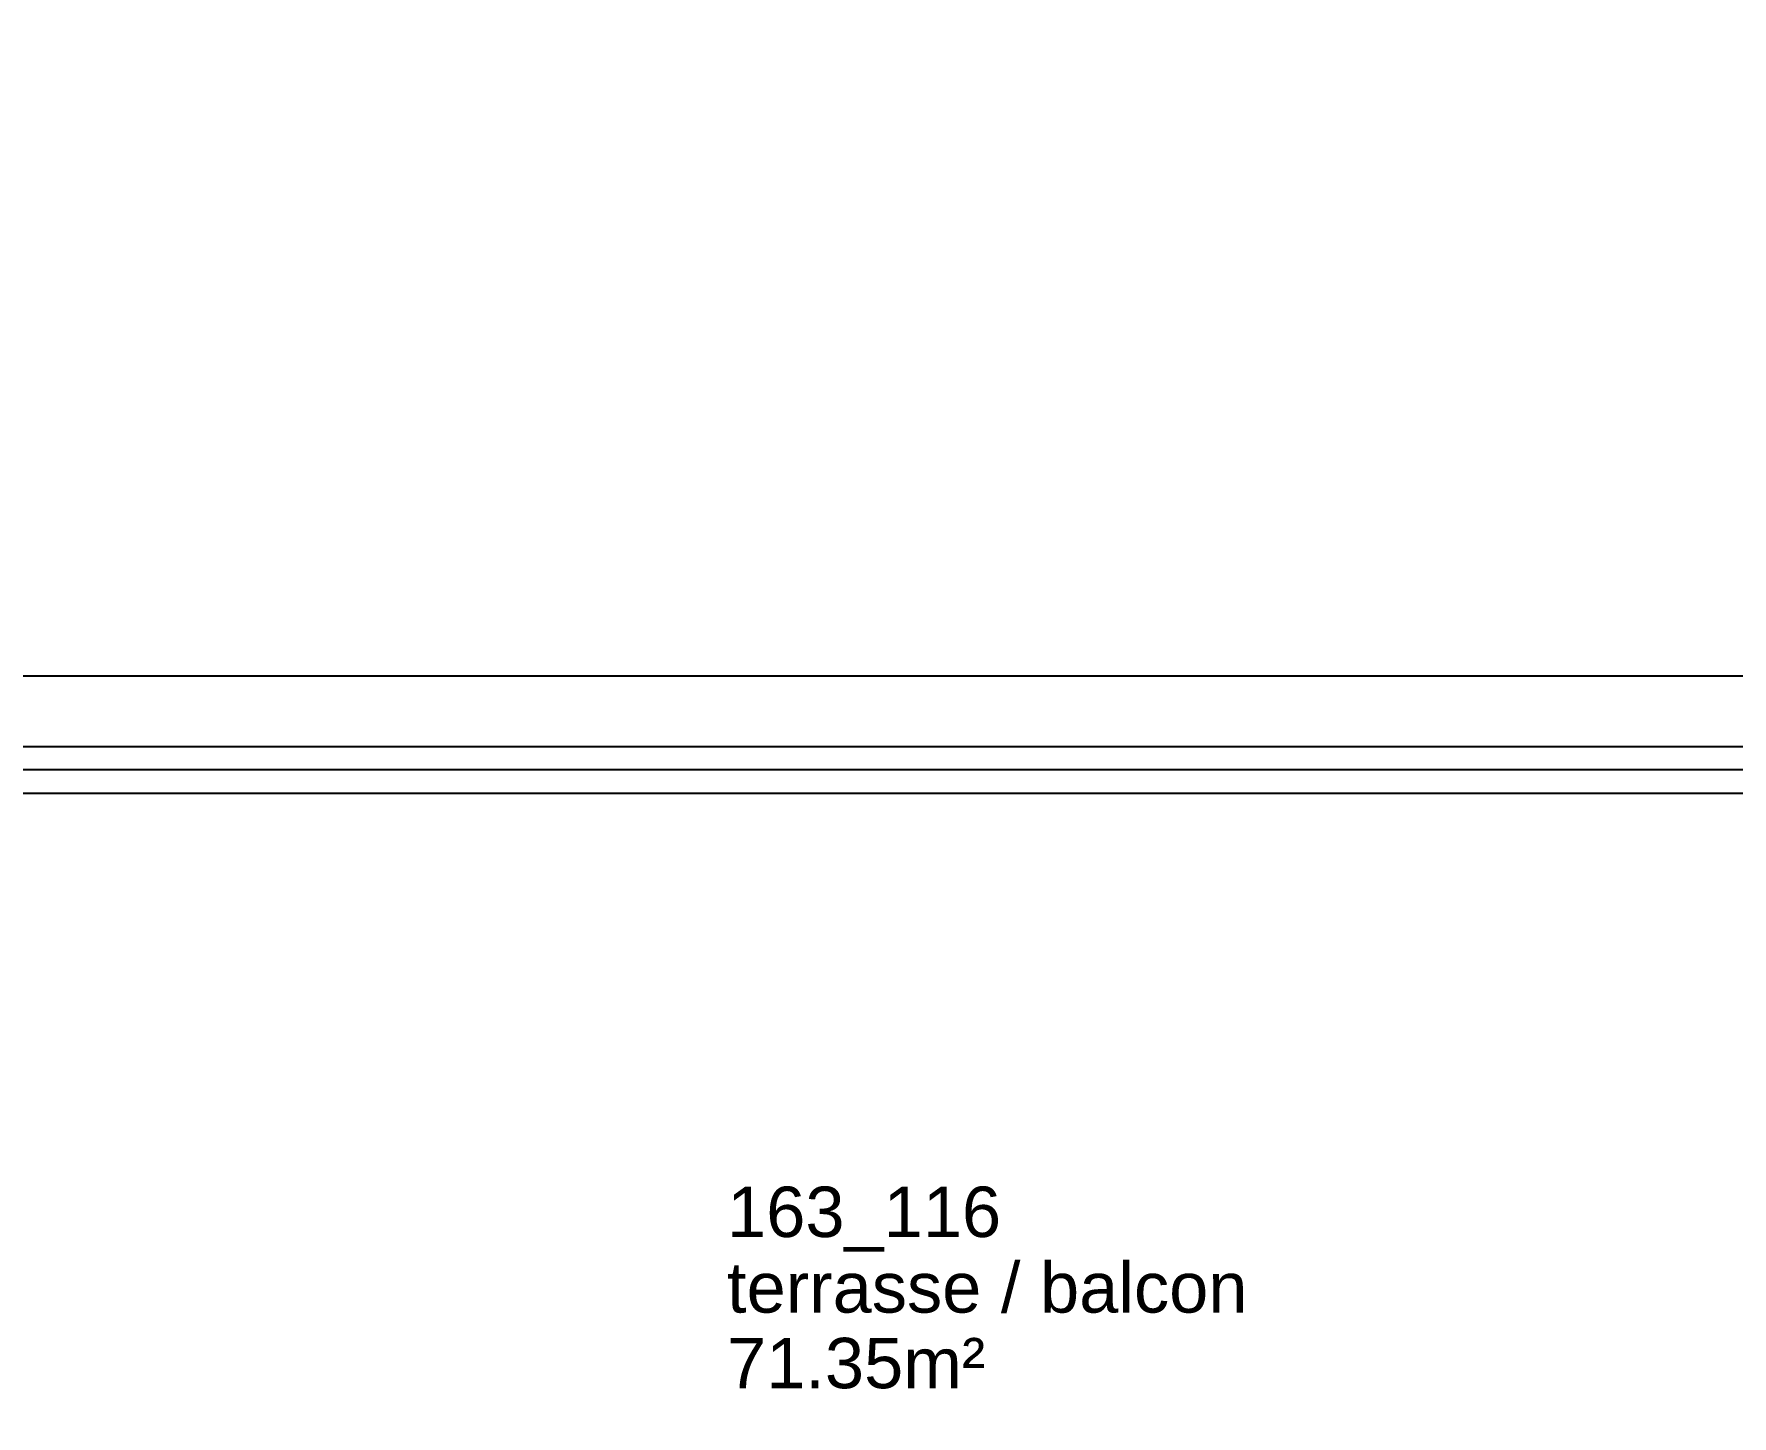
# Model space of a CAD drawing. Header units: metres. Extents: x -8 to 211, y -5 to 120.
# Drawn here: x 161.17 to 166.23, y 116 to 120.11 of the extents above; entities that cross this region are included whole.
import ezdxf

# ---------------------------------------------------------------- set-up
doc = ezdxf.new("R2010")
doc.units = ezdxf.units.M
doc.header["$LTSCALE"] = 0.8
doc.header["$MEASUREMENT"] = 0
doc.layers.get('0').update_dxf_attribs({"linetype": 'CONTINUOUS'})
for name, color, linetype in [('A_Etiqu_Local', 7, 'CONTINUOUS'), ('ARchi-Murs porteurs', 7, 'CONTINUOUS'), ('P-vue1', 12, 'CONTINUOUS')]:
    doc.layers.add(name, color=color, linetype=linetype)
doc.styles.add('Attribut', font='arial.ttf')

# ---------------------------------------------------------------- blocks, each defined once
blk = doc.blocks.new('A_Etiqu_Local')
at = {"style": 'Attribut', "flags": 1}
for tag, p in [('CODE_HOPITAL', (-0.4463, 1.632)), ('CODE_SITE', (-0.4463, 1.407)), ('CODE_BATIMENT', (-0.4463, 1.182)), ('CODE_SECTEUR', (-0.4463, 0.957)), ('CODE_ETAGE', (-0.4463, 0.732)), ('NOM_NORMALISE', (-0.4463, -0.843)), ('SECTEUR_ACTIVITE', (-0.4463, -1.068)), ('SOUS_SECTEUR_ACTIVITE', (-0.4463, -1.293)), ('VOLUME', (-0.4463, -1.518)), ('SERVICE', (-0.4463, -1.743)), ('CODE_UG', (-0.4463, -1.968)), ('CODE_UA', (-0.4463, -2.193)), ('CODE_POLE', (-0.4463, -2.418)), ('OCCUPANT_EXTERNE', (-0.4463, -2.643)), ('DISPONIBILITE', (-0.4463, -2.868)), ('ACCES_HANDICAPES', (-0.4463, -3.093)), ('NATURE_SOL', (-0.4463, -3.318)), ('RISQUE_LABORATOIRE', (-0.4463, -3.543)), ('AMIANTE', (-0.4463, -3.768))]:
    blk.add_attdef(tag, p, '', height=0.15, dxfattribs=at)
at = {"layer": 'A_Etiqu_Local', "style": 'Attribut'}
for tag, p in [('CODE_PIECE', (-0.4463, 0.282)), ('NOM_USAGE', (-0.4463, 0.057)), ('SURFACE', (-0.4463, -0.168))]:
    blk.add_attdef(tag, p, '', height=0.15, dxfattribs=at)

msp = doc.modelspace()

# ---------------------------------------------------------------- linework, layer by layer
at = {"layer": 'ARchi-Murs porteurs', "color": 8, "linetype": 'Continuous'}
msp.add_lwpolyline([(174.371, 113.9495), (174.1609, 113.9495), (174.1609, 117.8494), (149.9585, 117.8494), (149.9585, 120.1095), (150.1686, 120.1095), (150.1686, 118.2), (174.511, 118.1995)], dxfattribs=at)
at = {"layer": 'P-vue1', "color": 8, "linetype": 'Continuous'}
msp.add_lwpolyline([(150.0986, 120.0395), (150.0986, 117.9895), (174.301, 117.9895), (174.301, 113.9495), (174.2309, 113.9495), (174.2309, 117.9194), (150.0285, 117.9194), (150.0285, 120.0395)], close=True, dxfattribs=at)

# ---------------------------------------------------------------- block references
at = {"layer": 'A_Etiqu_Local', "color": 8}
ref = msp.add_blockref('A_Etiqu_Local', (163.6824, 116.2478), dxfattribs=at)
ref.add_attrib('CODE_PIECE', '163_116', (163.236, 116.5297), dxfattribs={"height": 0.15, "style": 'Attribut'})
ref.add_attrib('NOM_USAGE', 'terrasse / balcon', (163.236, 116.3047), dxfattribs={"height": 0.15, "style": 'Attribut'})
ref.add_attrib('SURFACE', '71.35m²', (163.236, 116.0797), dxfattribs={"height": 0.15, "style": 'Attribut'})

doc.saveas('drawing.dxf')
